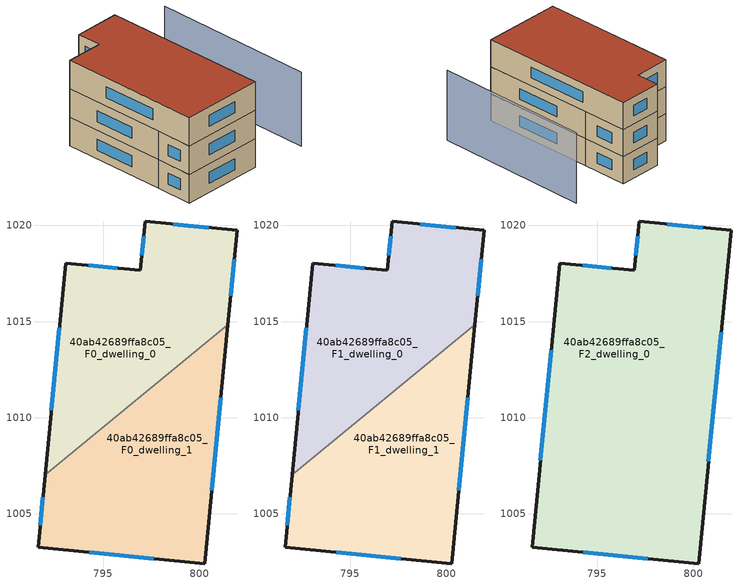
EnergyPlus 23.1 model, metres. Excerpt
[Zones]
40ab42689ffa8c05_F0_dwelling_0
 floor ground (EU_floor_Construction): 801.96,1019.74 801.48,1014.84 791.98,1007.02 793.05,1018.05 796.93,1017.67 797.18,1020.21 z0
 wall outside (EU_wall_Construction): 801.48,1014.84 801.96,1019.74 797.18,1020.21 796.93,1017.67 793.05,1018.05 791.98,1007.02 z0:3
 wall to 40ab42689ffa8c05_F0_dwelling_1 (EU_wall_Construction): 791.98,1007.02 801.48,1014.84 z0:3
 window (EU_Window_Construction): 792.72,1014.67 792.31,1010.4 / 795.74,1017.78 794.24,1017.93 / 797.11,1019.43 797.01,1018.44 / 800.5,1019.88 798.64,1020.06 / 801.63,1016.34 801.81,1018.24 z0.92:2.08
40ab42689ffa8c05_F0_dwelling_1
 floor ground (EU_floor_Construction): 801.48,1014.84 800.27,1002.42 791.61,1003.26 791.98,1007.02 z0
 wall outside (EU_wall_Construction): 791.98,1007.02 791.61,1003.26 800.27,1002.42 801.48,1014.84 z0:3
 window (EU_Window_Construction): 800.64,1006.22 801.11,1011.04 / 794.26,1003 797.62,1002.68 / 791.86,1005.87 791.72,1004.41 z0.92:2.08
40ab42689ffa8c05_F1_dwelling_0
 floor to 40ab42689ffa8c05_F0_dwelling_0 (EU_floor_Construction): 801.96,1019.74 801.48,1014.84 791.98,1007.02 793.05,1018.05 796.93,1017.67 797.18,1020.21 z3
 wall outside (EU_wall_Construction): 801.48,1014.84 801.96,1019.74 797.18,1020.21 796.93,1017.67 793.05,1018.05 791.98,1007.02 z3:6
 wall to 40ab42689ffa8c05_F1_dwelling_1 (EU_wall_Construction): 791.98,1007.02 801.48,1014.84 z3:6
 window (EU_Window_Construction): 792.72,1014.67 792.31,1010.4 / 795.74,1017.78 794.24,1017.93 / 797.11,1019.43 797.01,1018.44 / 800.5,1019.88 798.64,1020.06 / 801.63,1016.34 801.81,1018.24 z3.92:5.08
40ab42689ffa8c05_F1_dwelling_1
 floor to 40ab42689ffa8c05_F0_dwelling_1 (EU_floor_Construction): 801.48,1014.84 800.27,1002.42 791.61,1003.26 791.98,1007.02 z3
 wall outside (EU_wall_Construction): 791.98,1007.02 791.61,1003.26 800.27,1002.42 801.48,1014.84 z3:6
 window (EU_Window_Construction): 800.64,1006.22 801.11,1011.04 / 794.26,1003 797.62,1002.68 / 791.86,1005.87 791.72,1004.41 z3.92:5.08
40ab42689ffa8c05_F2_dwelling_0
 floor to 40ab42689ffa8c05_F1_dwelling_0 (EU_floor_Construction): 801.96,1019.74 801.48,1014.84 791.98,1007.02 793.05,1018.05 796.93,1017.67 797.18,1020.21 z6
 floor to 40ab42689ffa8c05_F1_dwelling_1 (EU_floor_Construction): 801.48,1014.84 800.27,1002.42 791.61,1003.26 791.98,1007.02 z6
 wall outside (EU_wall_Construction): 791.61,1003.26 800.27,1002.42 801.96,1019.74 797.18,1020.21 796.93,1017.67 793.05,1018.05 791.61,1003.26 z6:9
 window (EU_Window_Construction): 794.26,1003 797.62,1002.68 / 792.61,1013.52 792.05,1007.79 / 795.74,1017.78 794.24,1017.93 / 797.11,1019.43 797.01,1018.44 / 800.5,1019.88 798.64,1020.06 / 800.79,1007.72 801.44,1014.44 z6.92:8.08
 roof outside (EU_roof_Construction): 800.27,1002.42 801.96,1019.74 797.18,1020.21 796.93,1017.67 793.05,1018.05 791.61,1003.26 z9
shading: 805.77,1001.38 807.59,1018.39 z0:7.8
[Building]
EU S2 Campaign: North Axis=0; Terrain=City; Solar Distribution=FullExterior
[Site:Location]
Cape.Town.Intl.AP: Latitude=-33.965; Longitude=18.602; Time Zone=2; Elevation=46
[SizingPeriod:WeatherFileDays]
AnnualSizingPeriod: Begin Month=1; Begin Day of Month=1; End Month=12; End Day of Month=31; Day of Week for Start Day=Monday; Use Weather File Daylight Saving Period=No; Use Weather File Rain and Snow Indicators=No
[MATERIAL]
EU_InternalMass_Material: Roughness=MediumRough; Thickness=0.1; Conductivity=1; Density=1800; Specific Heat=900; Thermal Absorptance=0.9; Solar Absorptance=0.7; Visible Absorptance=0.7
[MATERIAL:NOMASS] Roughness=MediumRough; Thermal Absorptance=0.9; Solar Absorptance=0.7; Visible Absorptance=0.7
Name | Thermal Resistance
EU_wall_NoMass | 0.443251
EU_roof_NoMass | 0.403317
EU_floor_NoMass | 0.599929
[WINDOWMATERIAL:SIMPLEGLAZINGSYSTEM]
EU_Window_SimpleGlazing: UFactor=4.90254; Solar Heat Gain Coefficient=0.85; Visible Transmittance=0.85
[CONSTRUCTION]
EU_wall_Construction: EU_wall_NoMass
EU_roof_Construction: EU_roof_NoMass
EU_floor_Construction: EU_floor_NoMass
EU_Window_Construction: EU_Window_SimpleGlazing
EU_InternalMass_Construction: EU_InternalMass_Material
[ZONE] Type=1; Multiplier=1; Ceiling Height=autocalculate; Floor Area=autocalculate; Part of Total Floor Area=Yes
Name | Volume
40ab42689ffa8c05_F0_dwelling_0; 40ab42689ffa8c05_F1_dwelling_0 | 212.286
40ab42689ffa8c05_F2_dwelling_0 | 424.553
40ab42689ffa8c05_F0_dwelling_1 | 212.28
40ab42689ffa8c05_F1_dwelling_1 | 212.279
[INTERNALMASS] Construction=EU_InternalMass_Construction
Name | Zone or ZoneList | Surface Area
40ab42689ffa8c05_F0_dwelling_0_EU_InternalMass | 40ab42689ffa8c05_F0_dwelling_0 | 70.7621
40ab42689ffa8c05_F0_dwelling_1_EU_InternalMass | 40ab42689ffa8c05_F0_dwelling_1 | 70.76
40ab42689ffa8c05_F1_dwelling_0_EU_InternalMass | 40ab42689ffa8c05_F1_dwelling_0 | 70.7621
40ab42689ffa8c05_F1_dwelling_1_EU_InternalMass | 40ab42689ffa8c05_F1_dwelling_1 | 70.76
40ab42689ffa8c05_F2_dwelling_0_EU_InternalMass | 40ab42689ffa8c05_F2_dwelling_0 | 141.518
[OTHEREQUIPMENT] Fuel Type=Electricity; Design Level Calculation Method=Watts/Area; Power per Zone Floor Area=1; Fraction Latent=0; Fraction Radiant=0; Fraction Lost=0; Carbon Dioxide Generation Rate=0; EndUse Subcategory=EU_Step8_InternalGains
Name | Zone or ZoneList or Space or SpaceList | Schedule
EU_Step8_InternalGain_40ab42689ffa8c05_F0_dwelling_0_f000 | 40ab42689ffa8c05_F0_dwelling_0 | EU_Step8_GainSchedule_40ab42689ffa8c05_F0_dwelling_0_f000
EU_Step8_InternalGain_40ab42689ffa8c05_F0_dwelling_1_f000 | 40ab42689ffa8c05_F0_dwelling_1 | EU_Step8_GainSchedule_40ab42689ffa8c05_F0_dwelling_1_f000
EU_Step8_InternalGain_40ab42689ffa8c05_F1_dwelling_0_f000 | 40ab42689ffa8c05_F1_dwelling_0 | EU_Step8_GainSchedule_40ab42689ffa8c05_F1_dwelling_0_f000
EU_Step8_InternalGain_40ab42689ffa8c05_F1_dwelling_1_f000 | 40ab42689ffa8c05_F1_dwelling_1 | EU_Step8_GainSchedule_40ab42689ffa8c05_F1_dwelling_1_f000
EU_Step8_InternalGain_40ab42689ffa8c05_F2_dwelling_0_f000 | 40ab42689ffa8c05_F2_dwelling_0 | EU_Step8_GainSchedule_40ab42689ffa8c05_F2_dwelling_0_f000
[ZONEVENTILATION:DESIGNFLOWRATE] Schedule=EU_AlwaysOn; Design Flow Rate Calculation Method=AirChanges/Hour; Air Changes per Hour=0.713097; Ventilation Type=Natural; Fan Pressure Rise=0; Fan Total Efficiency=1; Constant Term Coefficient=1; Temperature Term Coefficient=0; Velocity Term Coefficient=0; Velocity Squared Term Coefficient=0; Minimum Indoor Temperature=-100; Maximum Indoor Temperature=100; Delta Temperature=-100; Minimum Outdoor Temperature=-100; Maximum Outdoor Temperature=100; Maximum Wind Speed=40
Name | Zone or ZoneList or Space or SpaceList
EU_ConstantAir_40ab42689ffa8c05_F0_dwelling_0 | 40ab42689ffa8c05_F0_dwelling_0
EU_ConstantAir_40ab42689ffa8c05_F0_dwelling_1 | 40ab42689ffa8c05_F0_dwelling_1
EU_ConstantAir_40ab42689ffa8c05_F1_dwelling_0 | 40ab42689ffa8c05_F1_dwelling_0
EU_ConstantAir_40ab42689ffa8c05_F1_dwelling_1 | 40ab42689ffa8c05_F1_dwelling_1
EU_ConstantAir_40ab42689ffa8c05_F2_dwelling_0 | 40ab42689ffa8c05_F2_dwelling_0
[HVACTEMPLATE:THERMOSTAT] Constant Heating Setpoint=20; Constant Cooling Setpoint=50
EU_HeatOnly_40ab42689ffa8c05_F0_dwelling_0; EU_HeatOnly_40ab42689ffa8c05_F0_dwelling_1; EU_HeatOnly_40ab42689ffa8c05_F1_dwelling_0; EU_HeatOnly_40ab42689ffa8c05_F1_dwelling_1; EU_HeatOnly_40ab42689ffa8c05_F2_dwelling_0
[HVACTEMPLATE:ZONE:IDEALLOADSAIRSYSTEM] System Availability Schedule=EU_AlwaysOn; Maximum Heating Supply Air Temperature=50; Minimum Cooling Supply Air Temperature=13; Maximum Heating Supply Air Humidity Ratio=0.0156; Minimum Cooling Supply Air Humidity Ratio=0.0077; Heating Limit=NoLimit; Cooling Limit=NoLimit; Heating Availability Schedule=EU_AlwaysOn; Cooling Availability Schedule=EU_CoolingOff; Dehumidification Control Type=ConstantSensibleHeatRatio; Cooling Sensible Heat Ratio=0.7; Dehumidification Setpoint=60; Humidification Control Type=None; Humidification Setpoint=30; Outdoor Air Method=None; Outdoor Air Flow Rate per Person=0.00944; Outdoor Air Flow Rate per Zone Floor Area=0; Outdoor Air Flow Rate per Zone=0; Demand Controlled Ventilation Type=None; Outdoor Air Economizer Type=NoEconomizer; Heat Recovery Type=None; Sensible Heat Recovery Effectiveness=0.7; Latent Heat Recovery Effectiveness=0.65
Name | Template Thermostat
40ab42689ffa8c05_F0_dwelling_0 | EU_HeatOnly_40ab42689ffa8c05_F0_dwelling_0
40ab42689ffa8c05_F0_dwelling_1 | EU_HeatOnly_40ab42689ffa8c05_F0_dwelling_1
40ab42689ffa8c05_F1_dwelling_0 | EU_HeatOnly_40ab42689ffa8c05_F1_dwelling_0
40ab42689ffa8c05_F1_dwelling_1 | EU_HeatOnly_40ab42689ffa8c05_F1_dwelling_1
40ab42689ffa8c05_F2_dwelling_0 | EU_HeatOnly_40ab42689ffa8c05_F2_dwelling_0
[SIZING:ZONE] Zone Cooling Design Supply Air Temperature Input Method=SupplyAirTemperature; Zone Cooling Design Supply Air Temperature=13; Zone Heating Design Supply Air Temperature Input Method=SupplyAirTemperature; Zone Heating Design Supply Air Temperature=50; Zone Cooling Design Supply Air Humidity Ratio=0.008; Zone Heating Design Supply Air Humidity Ratio=0.008; Cooling Design Air Flow Method=DesignDay; Cooling Design Air Flow Rate=0; Cooling Minimum Air Flow per Zone Floor Area=0.000762; Cooling Minimum Air Flow=0; Cooling Minimum Air Flow Fraction=0.2; Heating Design Air Flow Method=DesignDay; Heating Design Air Flow Rate=0; Heating Maximum Air Flow per Zone Floor Area=0.002032; Heating Maximum Air Flow=0.141576; Heating Maximum Air Flow Fraction=0.3; Account for Dedicated Outdoor Air System=No; Dedicated Outdoor Air System Control Strategy=NeutralSupplyAir; Dedicated Outdoor Air Low Setpoint Temperature for Design=autosize; Dedicated Outdoor Air High Setpoint Temperature for Design=autosize; Zone Load Sizing Method=Sensible Load Only No Latent Load; Zone Latent Cooling Design Supply Air Humidity Ratio Input Method=HumidityRatioDifference; Zone Cooling Design Supply Air Humidity Ratio Difference=0.005; Zone Latent Heating Design Supply Air Humidity Ratio Input Method=HumidityRatioDifference; Zone Humidification Design Supply Air Humidity Ratio Difference=0.005
40ab42689ffa8c05_F0_dwelling_0; 40ab42689ffa8c05_F0_dwelling_1; 40ab42689ffa8c05_F1_dwelling_0; 40ab42689ffa8c05_F1_dwelling_1; 40ab42689ffa8c05_F2_dwelling_0
[SCHEDULE:CONSTANT]
Name | Hourly Value
EU_AlwaysOn | 1
EU_CoolingOff | 0
[SCHEDULE:FILE] Column Number=1; Rows to Skip at Top=0; Number of Hours of Data=8760; Column Separator=Comma; Interpolate to Timestep=No; Minutes per Item=60; Adjust Schedule for Daylight Savings=Yes
Name | File
EU_Step8_GainSchedule_40ab42689ffa8c05_F0_dwelling_0_f000 | ../../schedules/40ab42689ffa8c05/40ab42689ffa8c05_F0_dwelling_0_f000_gain.csv
EU_Step8_GainSchedule_40ab42689ffa8c05_F0_dwelling_1_f000 | ../../schedules/40ab42689ffa8c05/40ab42689ffa8c05_F0_dwelling_1_f000_gain.csv
EU_Step8_GainSchedule_40ab42689ffa8c05_F1_dwelling_0_f000 | ../../schedules/40ab42689ffa8c05/40ab42689ffa8c05_F1_dwelling_0_f000_gain.csv
EU_Step8_GainSchedule_40ab42689ffa8c05_F1_dwelling_1_f000 | ../../schedules/40ab42689ffa8c05/40ab42689ffa8c05_F1_dwelling_1_f000_gain.csv
EU_Step8_GainSchedule_40ab42689ffa8c05_F2_dwelling_0_f000 | ../../schedules/40ab42689ffa8c05/40ab42689ffa8c05_F2_dwelling_0_f000_gain.csv
